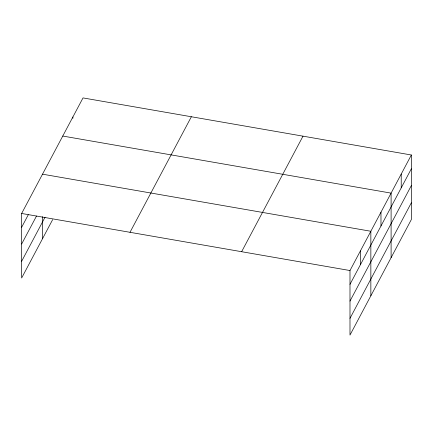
<?xml version="1.0" encoding="UTF-8"?>
<svg xmlns="http://www.w3.org/2000/svg" width="433" height="433" viewBox="0 0 433 433"><rect width="100%" height="100%" fill="white"/><g stroke="black" fill="none" stroke-linecap="round" stroke-linejoin="round"><path stroke-width="0.65" d="M52.637 219.655L21.65 278.008L21.65 213.469L83.012 97.918L411.35 154.992L411.35 219.531L349.988 335.082L349.988 270.544L411.35 154.992M21.65 227.276L28.286 214.773M21.65 244.017L36.507 216.04M21.65 261.261L45.043 217.209M130.003 232.304L191.364 116.753M241.636 251.708L302.997 136.162M349.988 284.351L411.35 168.8M349.988 301.092L411.35 185.541M349.988 318.342L411.35 202.79M62.763 136.049L391.102 193.123L391.102 257.662M42.51 174.18L370.854 231.26L370.854 295.793M21.65 213.469L349.988 270.544M401.223 174.061L401.223 187.868M380.975 212.192L380.975 225.999M360.424 250.902L360.424 264.709M72.885 116.986L72.885 118.301M42.51 216.668L42.51 238.718"/></g></svg>
